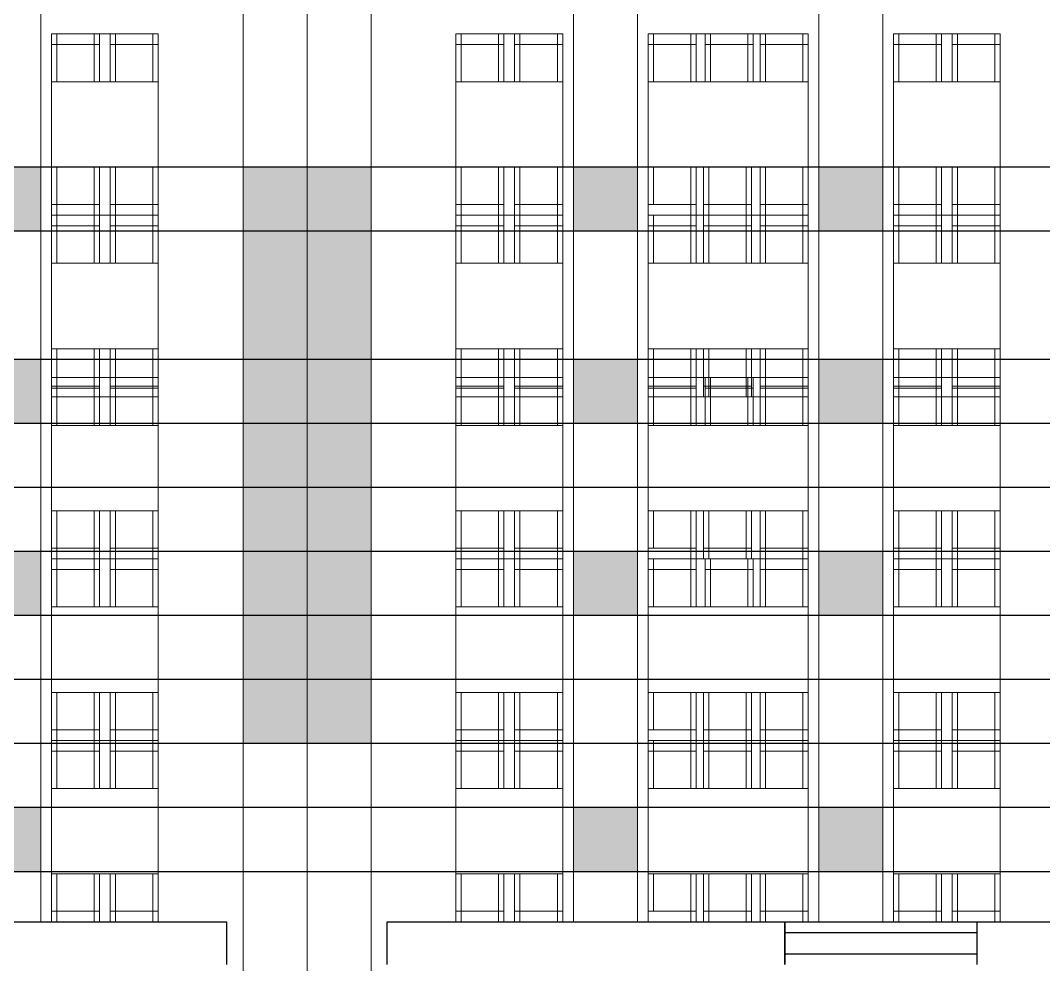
# Model space of a CAD drawing. Header units: inches. Extents: x 101 to 668, y -217 to 99.
# Drawn here: x 397.9 to 407.49, y -38.86 to -30.02 of the extents above; entities that cross this region are included whole.
import ezdxf

# ---------------------------------------------------------------- set-up
doc = ezdxf.new("R2010")
doc.units = ezdxf.units.IN
doc.header["$MEASUREMENT"] = 0
doc.layers.add('FUR', color=1, linetype='Continuous', lineweight=15)

msp = doc.modelspace()

# ---------------------------------------------------------------- hatches: boundary and pattern name
h = msp.add_hatch(color=256)
h.paths.add_polyline_path([(386.29012, -33.79264), (386.29012, -33.19264), (385.69012, -33.19264), (385.69012, -33.79264)])
h.paths.add_polyline_path([(385.69012, -35.59264), (386.29012, -35.59264), (386.29012, -34.99264), (385.69012, -34.99264)])
h.paths.add_polyline_path([(385.69012, -31.39264), (385.69012, -31.99264), (386.29012, -31.99264), (386.29012, -31.39264)])
h.paths.add_polyline_path([(386.29012, -37.39264), (385.69012, -37.39264), (385.69012, -37.99264), (386.29012, -37.99264)])
h.paths.add_polyline_path([(389.29012, -31.99264), (389.89012, -31.99264), (389.89012, -31.39264), (389.29012, -31.39264)])
h.paths.add_polyline_path([(389.89012, -33.19264), (389.29012, -33.19264), (389.29012, -33.79264), (389.89012, -33.79264)])
h.paths.add_polyline_path([(389.89012, -35.59264), (389.89012, -34.99264), (389.29012, -34.99264), (389.29012, -35.59264)])
h.paths.add_polyline_path([(389.29012, -37.99264), (389.89012, -37.99264), (389.89012, -37.39264), (389.29012, -37.39264)])
h.paths.add_polyline_path([(391.59012, -31.39264), (391.59012, -31.99264), (392.19012, -31.99264), (392.19012, -31.39264)])
h.paths.add_polyline_path([(392.19012, -33.19264), (391.59012, -33.19264), (391.59012, -33.79264), (392.19012, -33.79264)])
h.paths.add_polyline_path([(391.59012, -35.59264), (392.19012, -35.59264), (392.19012, -34.99264), (391.59012, -34.99264)])
h.paths.add_polyline_path([(391.59012, -37.39264), (391.59012, -37.99264), (392.19012, -37.99264), (392.19012, -37.39264)])
h.paths.add_polyline_path([(395.79012, -31.39264), (395.19012, -31.39264), (395.19012, -31.99264), (395.79012, -31.99264)])
h.paths.add_polyline_path([(395.79012, -33.19264), (395.19012, -33.19264), (395.19012, -33.79264), (395.79012, -33.79264)])
h.paths.add_polyline_path([(395.79012, -34.99264), (395.19012, -34.99264), (395.19012, -35.59264), (395.79012, -35.59264)])
h.paths.add_polyline_path([(395.79012, -37.39264), (395.19012, -37.39264), (395.19012, -37.99264), (395.79012, -37.99264)])
h.paths.add_polyline_path([(398.09012, -31.99264), (398.09012, -31.39264), (397.49012, -31.39264), (397.49012, -31.99264)])
h.paths.add_polyline_path([(398.09012, -33.79264), (398.09012, -33.19264), (397.49012, -33.19264), (397.49012, -33.79264)])
h.paths.add_polyline_path([(398.09012, -34.99264), (397.49012, -34.99264), (397.49012, -35.59264), (398.09012, -35.59264)])
h.paths.add_polyline_path([(397.49012, -37.99264), (398.09012, -37.99264), (398.09012, -37.39264), (397.49012, -37.39264)])
h = msp.add_hatch(color=256)
h.paths.add_polyline_path([(399.98512, -31.99264), (400.58512, -31.99264), (400.58512, -31.39264), (399.98512, -31.39264)])
h.paths.add_polyline_path([(401.18512, -31.99264), (401.18512, -31.39264), (400.58512, -31.39264), (400.58512, -31.99264)])
h.paths.add_polyline_path([(400.58512, -31.99264), (399.98512, -31.99264), (399.98512, -34.99264), (400.58512, -34.99264)])
h.paths.add_polyline_path([(401.18512, -31.99264), (400.58512, -31.99264), (400.58512, -34.99264), (401.18512, -34.99264)])
h.paths.add_polyline_path([(400.58512, -35.59264), (400.58512, -34.99264), (399.98512, -34.99264), (399.98512, -35.59264)])
h.paths.add_polyline_path([(401.18512, -35.59264), (401.18512, -34.99264), (400.58512, -34.99264), (400.58512, -35.59264)])
h.paths.add_polyline_path([(400.58512, -36.19264), (400.58512, -35.59264), (399.98512, -35.59264), (399.98512, -36.19264)])
h.paths.add_polyline_path([(401.18512, -36.19264), (401.18512, -35.59264), (400.58512, -35.59264), (400.58512, -36.19264)])
h.paths.add_polyline_path([(400.58512, -36.79264), (400.58512, -36.19264), (399.98512, -36.19264), (399.98512, -36.79264)])
h.paths.add_polyline_path([(400.58512, -36.79264), (401.18512, -36.79264), (401.18512, -36.19264), (400.58512, -36.19264)])
h = msp.add_hatch(color=256)
h.paths.add_polyline_path([(403.08012, -31.39264), (403.08012, -31.99264), (403.68012, -31.99264), (403.68012, -31.39264)])
h.paths.add_polyline_path([(403.08012, -33.19264), (403.08012, -33.79264), (403.68012, -33.79264), (403.68012, -33.19264)])
h.paths.add_polyline_path([(403.08012, -34.99264), (403.08012, -35.59264), (403.68012, -35.59264), (403.68012, -34.99264)])
h.paths.add_polyline_path([(403.68012, -37.39264), (403.08012, -37.39264), (403.08012, -37.99264), (403.68012, -37.99264)])
h.paths.add_polyline_path([(405.98012, -31.99264), (405.98012, -31.39264), (405.38012, -31.39264), (405.38012, -31.99264)])
h.paths.add_polyline_path([(405.98012, -33.19264), (405.38012, -33.19264), (405.38012, -33.79264), (405.98012, -33.79264)])
h.paths.add_polyline_path([(405.98012, -34.99264), (405.38012, -34.99264), (405.38012, -35.59264), (405.98012, -35.59264)])
h.paths.add_polyline_path([(405.98012, -37.99264), (405.98012, -37.39264), (405.38012, -37.39264), (405.38012, -37.99264)])
h.paths.add_polyline_path([(408.98012, -31.39264), (408.98012, -31.99264), (409.58012, -31.99264), (409.58012, -31.39264)])
h.paths.add_polyline_path([(409.58012, -33.79264), (409.58012, -33.19264), (408.98012, -33.19264), (408.98012, -33.79264)])
h.paths.add_polyline_path([(408.98012, -35.59264), (409.58012, -35.59264), (409.58012, -34.99264), (408.98012, -34.99264)])
h.paths.add_polyline_path([(408.98012, -37.99264), (409.58012, -37.99264), (409.58012, -37.39264), (408.98012, -37.39264)])
h.paths.add_polyline_path([(411.28012, -31.39264), (411.28012, -31.99264), (411.88012, -31.99264), (411.88012, -31.39264)])
h.paths.add_polyline_path([(415.48012, -31.39264), (414.88012, -31.39264), (414.88012, -31.99264), (415.48012, -31.99264)])
h.paths.add_polyline_path([(417.78012, -31.39264), (417.18012, -31.39264), (417.18012, -31.99264), (417.78012, -31.99264)])
h.paths.add_polyline_path([(411.28012, -33.79264), (411.88012, -33.79264), (411.88012, -33.19264), (411.28012, -33.19264)])
h.paths.add_polyline_path([(415.48012, -33.19264), (414.88012, -33.19264), (414.88012, -33.79264), (415.48012, -33.79264)], flags=16)
h.paths.add_polyline_path([(417.78012, -33.79264), (417.78012, -33.19264), (417.18012, -33.19264), (417.18012, -33.79264)])
h.paths.add_polyline_path([(411.28012, -34.99264), (411.28012, -35.59264), (411.88012, -35.59264), (411.88012, -34.99264)])
h.paths.add_polyline_path([(414.88012, -35.59264), (415.48012, -35.59264), (415.48012, -34.99264), (414.88012, -34.99264)])
h.paths.add_polyline_path([(417.18012, -35.59264), (417.78012, -35.59264), (417.78012, -34.99264), (417.18012, -34.99264)])
h.paths.add_polyline_path([(411.28012, -37.99264), (411.88012, -37.99264), (411.88012, -37.39264), (411.28012, -37.39264)])
h.paths.add_polyline_path([(414.88012, -37.99264), (415.48012, -37.99264), (415.48012, -37.39264), (414.88012, -37.39264)])
h.paths.add_polyline_path([(417.18012, -37.39264), (417.18012, -37.99264), (417.78012, -37.99264), (417.78012, -37.39264)])
h.paths.add_polyline_path([(411.59008, -32.41167), (417.59119, -32.41167), (417.59119, -34.2816), (411.59008, -34.2816)], flags=9)

# ---------------------------------------------------------------- linework, layer by layer
for p, q in [((418.88012, -31.39264), (382.29012, -31.39264)), ((418.88012, -31.99264), (382.29012, -31.99264)), ((418.88012, -33.19264), (382.29012, -33.19264)), ((418.88012, -33.79264), (382.29012, -33.79264)), ((418.88012, -34.39264), (382.29012, -34.39264)), ((418.88012, -34.99264), (382.29012, -34.99264)), ((418.88012, -35.59264), (382.29012, -35.59264)), ((418.88012, -36.19264), (382.29012, -36.19264)), ((418.88012, -36.79264), (382.29012, -36.79264)), ((418.88012, -37.39264), (382.29012, -37.39264)), ((418.88012, -37.99264), (382.29012, -37.99264)), ((382.29012, -38.46264), (399.83512, -38.46264)), ((399.83512, -38.86264), (399.83512, -38.46264)), ((401.33512, -38.46264), (418.88012, -38.46264)), ((401.33512, -38.86264), (401.33512, -38.46264)), ((405.06012, -38.86264), (405.06012, -38.46264)), ((405.06012, -38.46264), (405.06012, -38.86264)), ((406.86012, -38.46264), (406.86012, -38.86264)), ((405.06012, -38.56264), (406.86012, -38.56264)), ((405.06012, -38.76264), (406.86012, -38.76264))]:
    msp.add_line(p, q)
at = {"layer": 'FUR', "lineweight": 20}
for p, q in [((398.09012, -28.39264), (398.09012, -38.46264)), ((399.98512, -28.39264), (399.98512, -43.41264)), ((400.58512, -28.39264), (400.58512, -43.41264)), ((401.18512, -28.39264), (401.18512, -43.41264)), ((403.08012, -28.39264), (403.08012, -38.46264)), ((403.68012, -28.39264), (403.68012, -38.46264)), ((405.38012, -28.39264), (405.38012, -38.46264)), ((405.98012, -28.39264), (405.98012, -38.46264)), ((398.19012, -30.14264), (398.19012, -31.84264)), ((398.19012, -30.14264), (398.19012, -31.84264)), ((398.19012, -30.14264), (398.64012, -30.14264)), ((398.19012, -30.14264), (399.19012, -30.14264)), ((398.19012, -30.14264), (398.19012, -31.84264)), ((398.19012, -30.14264), (398.64012, -30.14264)), ((398.19012, -30.14264), (399.19012, -30.14264)), ((398.24012, -30.14264), (398.24012, -30.59264)), ((398.24012, -30.14264), (398.24012, -30.59264)), ((398.59012, -30.14264), (398.59012, -30.59264)), ((398.59012, -30.14264), (398.59012, -30.59264)), ((398.64012, -30.14264), (398.64012, -30.59264)), ((398.64012, -30.14264), (398.64012, -30.59264)), ((398.74012, -30.14264), (399.19012, -30.14264)), ((398.74012, -30.14264), (398.74012, -30.59264)), ((398.74012, -30.14264), (399.19012, -30.14264)), ((398.74012, -30.14264), (398.74012, -30.59264)), ((398.79012, -30.14264), (398.79012, -30.59264)), ((398.79012, -30.14264), (398.79012, -30.59264)), ((399.14012, -30.14264), (399.14012, -30.59264)), ((399.14012, -30.14264), (399.14012, -30.59264)), ((399.19012, -30.14264), (399.19012, -30.59264)), ((399.19012, -30.14264), (399.19012, -31.39264)), ((399.19012, -30.14264), (399.19012, -30.59264)), ((399.19012, -30.14264), (399.19012, -31.39264)), ((401.98012, -30.14264), (401.98012, -31.84264)), ((401.98012, -30.14264), (402.43012, -30.14264)), ((401.98012, -30.14264), (402.98012, -30.14264)), ((401.98012, -30.14264), (401.98012, -31.84264)), ((401.98012, -30.14264), (402.43012, -30.14264)), ((401.98012, -30.14264), (402.98012, -30.14264)), ((402.03012, -30.14264), (402.03012, -30.59264)), ((402.03012, -30.14264), (402.03012, -30.59264)), ((402.38012, -30.14264), (402.38012, -30.59264)), ((402.38012, -30.14264), (402.38012, -30.59264)), ((402.43012, -30.14264), (402.43012, -30.59264)), ((402.43012, -30.14264), (402.43012, -30.59264)), ((402.53012, -30.14264), (402.98012, -30.14264)), ((402.53012, -30.14264), (402.53012, -30.59264)), ((402.53012, -30.14264), (402.98012, -30.14264)), ((402.53012, -30.14264), (402.53012, -30.59264)), ((402.58012, -30.14264), (402.58012, -30.59264)), ((402.58012, -30.14264), (402.58012, -30.59264)), ((402.93012, -30.14264), (402.93012, -30.59264)), ((402.93012, -30.14264), (402.93012, -30.59264)), ((402.98012, -30.14264), (402.98012, -30.59264)), ((402.98012, -30.14264), (402.98012, -31.39264)), ((402.98012, -30.14264), (402.98012, -30.59264)), ((402.98012, -30.14264), (402.98012, -31.39264)), ((403.78012, -30.14264), (403.78012, -31.39264)), ((403.78012, -30.14264), (403.78012, -30.59264)), ((403.78012, -30.14264), (404.23012, -30.14264)), ((403.78012, -30.14264), (405.28012, -30.14264)), ((403.83012, -30.14264), (403.83012, -30.59264)), ((404.18012, -30.14264), (404.18012, -30.59264)), ((404.23012, -30.14264), (404.23012, -30.59264)), ((404.31477, -30.14264), (404.31477, -30.59264)), ((404.36477, -30.14264), (404.36477, -30.59264)), ((404.43012, -30.14264), (404.88012, -30.14264)), ((404.71477, -30.14264), (404.71477, -30.59264)), ((404.76477, -30.14264), (404.76477, -30.59264)), ((404.83012, -30.14264), (404.83012, -30.59264)), ((404.88012, -30.14264), (404.88012, -30.59264)), ((405.23012, -30.14264), (405.23012, -30.59264)), ((405.28012, -30.14264), (405.28012, -31.84264)), ((405.28012, -30.14264), (405.28012, -30.59264)), ((406.08012, -30.14264), (406.08012, -31.84264)), ((406.08012, -30.14264), (406.53012, -30.14264)), ((406.08012, -30.14264), (407.08012, -30.14264)), ((406.08012, -30.14264), (406.08012, -31.84264)), ((406.08012, -30.14264), (406.53012, -30.14264)), ((406.08012, -30.14264), (407.08012, -30.14264)), ((406.13012, -30.14264), (406.13012, -30.59264)), ((406.13012, -30.14264), (406.13012, -30.59264)), ((406.48012, -30.14264), (406.48012, -30.59264)), ((406.48012, -30.14264), (406.48012, -30.59264)), ((406.53012, -30.14264), (406.53012, -30.59264)), ((406.53012, -30.14264), (406.53012, -30.59264)), ((406.63012, -30.14264), (407.08012, -30.14264)), ((406.63012, -30.14264), (406.63012, -30.59264)), ((406.63012, -30.14264), (407.08012, -30.14264)), ((406.63012, -30.14264), (406.63012, -30.59264)), ((406.68012, -30.14264), (406.68012, -30.59264)), ((406.68012, -30.14264), (406.68012, -30.59264)), ((407.03012, -30.14264), (407.03012, -30.59264)), ((407.03012, -30.14264), (407.03012, -30.59264)), ((407.08012, -30.14264), (407.08012, -30.59264)), ((407.08012, -30.14264), (407.08012, -31.39264)), ((407.08012, -30.14264), (407.08012, -30.59264)), ((407.08012, -30.14264), (407.08012, -31.39264)), ((398.64012, -30.24264), (398.19012, -30.24264)), ((398.64012, -30.24264), (398.19012, -30.24264)), ((399.19012, -30.24264), (398.74012, -30.24264)), ((399.19012, -30.24264), (398.74012, -30.24264)), ((402.43012, -30.24264), (401.98012, -30.24264)), ((402.43012, -30.24264), (401.98012, -30.24264)), ((402.98012, -30.24264), (402.53012, -30.24264)), ((402.98012, -30.24264), (402.53012, -30.24264)), ((404.23012, -30.24264), (403.78012, -30.24264)), ((404.76477, -30.24264), (404.31477, -30.24264)), ((405.28012, -30.24264), (404.83012, -30.24264)), ((406.53012, -30.24264), (406.08012, -30.24264)), ((406.53012, -30.24264), (406.08012, -30.24264)), ((407.08012, -30.24264), (406.63012, -30.24264)), ((407.08012, -30.24264), (406.63012, -30.24264)), ((398.74012, -30.39264), (398.74012, -30.59264)), ((398.74012, -30.39264), (398.74012, -30.59264)), ((402.53012, -30.39264), (402.53012, -30.59264)), ((402.53012, -30.39264), (402.53012, -30.59264)), ((403.78012, -30.39264), (403.78012, -30.59264)), ((404.31477, -30.39264), (404.31477, -30.59264)), ((406.63012, -30.39264), (406.63012, -30.59264)), ((406.63012, -30.39264), (406.63012, -30.59264)), ((398.19012, -30.59264), (398.74012, -30.59264)), ((398.19012, -30.59264), (398.74012, -30.59264)), ((398.74012, -30.59264), (399.19012, -30.59264)), ((398.74012, -30.59264), (399.19012, -30.59264)), ((401.98012, -30.59264), (402.53012, -30.59264)), ((401.98012, -30.59264), (402.53012, -30.59264)), ((402.53012, -30.59264), (402.98012, -30.59264)), ((402.53012, -30.59264), (402.98012, -30.59264)), ((403.78012, -30.59264), (404.31477, -30.59264)), ((403.78012, -30.59264), (403.78012, -31.39264)), ((404.31477, -30.59264), (404.83012, -30.59264)), ((404.83012, -30.59264), (405.28012, -30.59264)), ((406.08012, -30.59264), (406.63012, -30.59264)), ((406.08012, -30.59264), (406.63012, -30.59264)), ((406.63012, -30.59264), (407.08012, -30.59264)), ((406.63012, -30.59264), (407.08012, -30.59264)), ((398.19012, -31.39264), (398.74012, -31.39264)), ((398.19012, -31.39264), (398.74012, -31.39264)), ((398.24012, -31.39264), (398.24012, -31.84264)), ((398.24012, -31.39264), (398.24012, -31.84264)), ((398.59012, -31.39264), (398.59012, -31.84264)), ((398.59012, -31.39264), (398.59012, -31.84264)), ((398.64012, -31.39264), (398.64012, -31.84264)), ((398.64012, -31.39264), (398.64012, -31.84264)), ((398.74012, -31.39264), (399.19012, -31.39264)), ((398.74012, -31.39264), (398.74012, -31.84264)), ((398.74012, -31.39264), (399.19012, -31.39264)), ((398.74012, -31.39264), (398.74012, -31.84264)), ((398.79012, -31.39264), (398.79012, -31.84264)), ((398.79012, -31.39264), (398.79012, -31.84264)), ((399.14012, -31.39264), (399.14012, -31.84264)), ((399.14012, -31.39264), (399.14012, -31.84264)), ((399.19012, -31.39264), (399.19012, -31.84264)), ((399.19012, -31.39264), (399.19012, -31.84264)), ((399.19012, -31.39264), (399.19012, -31.84264)), ((399.19012, -31.39264), (399.19012, -31.84264)), ((401.98012, -31.39264), (402.53012, -31.39264)), ((401.98012, -31.39264), (402.53012, -31.39264)), ((402.03012, -31.39264), (402.03012, -31.84264)), ((402.03012, -31.39264), (402.03012, -31.84264)), ((402.38012, -31.39264), (402.38012, -31.84264)), ((402.38012, -31.39264), (402.38012, -31.84264)), ((402.43012, -31.39264), (402.43012, -31.84264)), ((402.43012, -31.39264), (402.43012, -31.84264)), ((402.53012, -31.39264), (402.98012, -31.39264)), ((402.53012, -31.39264), (402.53012, -31.84264)), ((402.53012, -31.39264), (402.98012, -31.39264)), ((402.53012, -31.39264), (402.53012, -31.84264)), ((402.58012, -31.39264), (402.58012, -31.84264)), ((402.58012, -31.39264), (402.58012, -31.84264)), ((402.93012, -31.39264), (402.93012, -31.84264)), ((402.93012, -31.39264), (402.93012, -31.84264)), ((402.98012, -31.39264), (402.98012, -31.84264)), ((402.98012, -31.39264), (402.98012, -31.84264)), ((402.98012, -31.39264), (402.98012, -31.84264)), ((402.98012, -31.39264), (402.98012, -31.84264)), ((403.78012, -31.39264), (403.78012, -31.84264)), ((403.78012, -31.39264), (404.29934, -31.39264)), ((403.78012, -31.39264), (403.78012, -31.84264)), ((403.83012, -31.39264), (403.83012, -31.74264)), ((404.18012, -31.39264), (404.18012, -31.84264)), ((404.23012, -31.39264), (404.23012, -31.84264)), ((404.29934, -31.39264), (404.83012, -31.39264)), ((404.29934, -31.39264), (404.29934, -31.84264)), ((404.34934, -31.39264), (404.34934, -31.84264)), ((404.69934, -31.39264), (404.69934, -31.84264)), ((404.74934, -31.39264), (404.74934, -31.84264)), ((404.83012, -31.39264), (405.28012, -31.39264)), ((404.83012, -31.39264), (404.83012, -31.84264)), ((404.88012, -31.39264), (404.88012, -31.84264)), ((405.23012, -31.39264), (405.23012, -31.84264)), ((405.28012, -31.39264), (405.28012, -31.84264)), ((406.08012, -31.39264), (406.63012, -31.39264)), ((406.08012, -31.39264), (406.63012, -31.39264)), ((406.13012, -31.39264), (406.13012, -31.84264)), ((406.13012, -31.39264), (406.13012, -31.84264)), ((406.48012, -31.39264), (406.48012, -31.84264)), ((406.48012, -31.39264), (406.48012, -31.84264)), ((406.53012, -31.39264), (406.53012, -31.84264)), ((406.53012, -31.39264), (406.53012, -31.84264)), ((406.63012, -31.39264), (407.08012, -31.39264)), ((406.63012, -31.39264), (406.63012, -31.84264)), ((406.63012, -31.39264), (407.08012, -31.39264)), ((406.63012, -31.39264), (406.63012, -31.84264)), ((406.68012, -31.39264), (406.68012, -31.84264)), ((406.68012, -31.39264), (406.68012, -31.84264)), ((407.03012, -31.39264), (407.03012, -31.84264)), ((407.03012, -31.39264), (407.03012, -31.84264)), ((407.08012, -31.39264), (407.08012, -31.84264)), ((407.08012, -31.39264), (407.08012, -31.84264)), ((407.08012, -31.39264), (407.08012, -31.84264)), ((407.08012, -31.39264), (407.08012, -31.84264)), ((398.19012, -31.74264), (398.64012, -31.74264)), ((398.19012, -31.74264), (398.64012, -31.74264)), ((398.74012, -31.74264), (399.19012, -31.74264)), ((398.74012, -31.74264), (399.19012, -31.74264)), ((401.98012, -31.74264), (402.43012, -31.74264)), ((401.98012, -31.74264), (402.43012, -31.74264)), ((402.53012, -31.74264), (402.98012, -31.74264)), ((402.53012, -31.74264), (402.98012, -31.74264)), ((403.78012, -31.74264), (404.23012, -31.74264)), ((404.29934, -31.74264), (404.74934, -31.74264)), ((404.83012, -31.74264), (405.28012, -31.74264)), ((406.08012, -31.74264), (406.53012, -31.74264)), ((406.08012, -31.74264), (406.53012, -31.74264)), ((406.63012, -31.74264), (407.08012, -31.74264)), ((406.63012, -31.74264), (407.08012, -31.74264)), ((398.19012, -31.84264), (398.64012, -31.84264)), ((398.19012, -31.84264), (399.19012, -31.84264)), ((398.19012, -31.84264), (398.64012, -31.84264)), ((398.19012, -31.84264), (399.19012, -31.84264)), ((398.19012, -31.84264), (398.19012, -33.54264)), ((398.19012, -31.84264), (398.19012, -33.54264)), ((398.19012, -31.84264), (398.64012, -31.84264)), ((398.19012, -31.84264), (399.19012, -31.84264)), ((398.24012, -31.84264), (398.24012, -32.29264)), ((398.59012, -31.84264), (398.59012, -32.29264)), ((398.64012, -31.84264), (398.64012, -32.29264)), ((398.74012, -31.84264), (399.19012, -31.84264)), ((398.74012, -31.84264), (398.74012, -32.29264)), ((398.79012, -31.84264), (398.79012, -32.29264)), ((398.84012, -31.84264), (399.19012, -31.84264)), ((398.84012, -31.84264), (399.19012, -31.84264)), ((399.14012, -31.84264), (399.14012, -32.29264)), ((399.19012, -31.84264), (399.19012, -32.29264)), ((399.19012, -31.84264), (399.19012, -33.09264)), ((401.98012, -31.84264), (402.43012, -31.84264)), ((401.98012, -31.84264), (402.98012, -31.84264)), ((401.98012, -31.84264), (402.43012, -31.84264)), ((401.98012, -31.84264), (402.98012, -31.84264)), ((401.98012, -31.84264), (401.98012, -33.54264)), ((401.98012, -31.84264), (401.98012, -33.54264)), ((401.98012, -31.84264), (402.43012, -31.84264)), ((401.98012, -31.84264), (402.98012, -31.84264)), ((402.03012, -31.84264), (402.03012, -32.29264)), ((402.38012, -31.84264), (402.38012, -32.29264)), ((402.43012, -31.84264), (402.43012, -32.29264)), ((402.53012, -31.84264), (402.98012, -31.84264)), ((402.53012, -31.84264), (402.53012, -32.29264)), ((402.58012, -31.84264), (402.58012, -32.29264)), ((402.63012, -31.84264), (402.98012, -31.84264)), ((402.63012, -31.84264), (402.98012, -31.84264)), ((402.93012, -31.84264), (402.93012, -32.29264)), ((402.98012, -31.84264), (402.98012, -32.29264)), ((402.98012, -31.84264), (402.98012, -33.09264)), ((403.78012, -31.84264), (404.23012, -31.84264)), ((403.78012, -31.84264), (405.28012, -31.84264)), ((403.78012, -31.84264), (403.78012, -33.09264)), ((403.78012, -31.84264), (403.78012, -32.29264)), ((403.83012, -31.84264), (403.83012, -32.29264)), ((404.18012, -31.84264), (404.18012, -32.29264)), ((404.23012, -31.84264), (404.23012, -32.29264)), ((404.29934, -31.84264), (404.29934, -32.29264)), ((404.34934, -31.84264), (404.34934, -32.29264)), ((404.43012, -31.84264), (404.88012, -31.84264)), ((404.69934, -31.84264), (404.69934, -32.29264)), ((404.74934, -31.84264), (404.74934, -32.29264)), ((404.83012, -31.84264), (404.83012, -32.29264)), ((404.88012, -31.84264), (404.88012, -32.29264)), ((405.23012, -31.84264), (405.23012, -32.29264)), ((405.28012, -31.84264), (405.28012, -33.54264)), ((405.28012, -31.84264), (405.28012, -32.29264)), ((406.08012, -31.84264), (406.53012, -31.84264)), ((406.08012, -31.84264), (407.08012, -31.84264)), ((406.08012, -31.84264), (406.53012, -31.84264)), ((406.08012, -31.84264), (407.08012, -31.84264)), ((406.08012, -31.84264), (406.08012, -33.54264)), ((406.08012, -31.84264), (406.08012, -33.54264)), ((406.08012, -31.84264), (406.53012, -31.84264)), ((406.08012, -31.84264), (407.08012, -31.84264)), ((406.13012, -31.84264), (406.13012, -32.29264)), ((406.48012, -31.84264), (406.48012, -32.29264)), ((406.53012, -31.84264), (406.53012, -32.29264)), ((406.63012, -31.84264), (407.08012, -31.84264)), ((406.63012, -31.84264), (406.63012, -32.29264)), ((406.68012, -31.84264), (406.68012, -32.29264)), ((406.73012, -31.84264), (407.08012, -31.84264)), ((406.73012, -31.84264), (407.08012, -31.84264)), ((407.03012, -31.84264), (407.03012, -32.29264)), ((407.08012, -31.84264), (407.08012, -32.29264)), ((407.08012, -31.84264), (407.08012, -33.09264)), ((398.64012, -31.94264), (398.19012, -31.94264)), ((399.19012, -31.94264), (398.74012, -31.94264)), ((402.43012, -31.94264), (401.98012, -31.94264)), ((402.98012, -31.94264), (402.53012, -31.94264)), ((404.23012, -31.94264), (403.78012, -31.94264)), ((404.74934, -31.94264), (404.29934, -31.94264)), ((405.28012, -31.94264), (404.83012, -31.94264)), ((406.53012, -31.94264), (406.08012, -31.94264)), ((407.08012, -31.94264), (406.63012, -31.94264)), ((398.74012, -32.09264), (398.74012, -32.29264)), ((402.53012, -32.09264), (402.53012, -32.29264)), ((403.78012, -32.09264), (403.78012, -32.29264)), ((406.63012, -32.09264), (406.63012, -32.29264)), ((398.19012, -32.29264), (398.74012, -32.29264)), ((398.74012, -32.29264), (399.19012, -32.29264)), ((401.98012, -32.29264), (402.53012, -32.29264)), ((402.53012, -32.29264), (402.98012, -32.29264)), ((403.78012, -32.29264), (404.31477, -32.29264)), ((403.78012, -32.29264), (403.78012, -33.09264)), ((404.31477, -32.29264), (404.83012, -32.29264)), ((404.83012, -32.29264), (405.28012, -32.29264)), ((406.08012, -32.29264), (406.63012, -32.29264)), ((406.63012, -32.29264), (407.08012, -32.29264)), ((398.19012, -33.09264), (398.74012, -33.09264)), ((398.24012, -33.09264), (398.24012, -33.54264)), ((398.59012, -33.09264), (398.59012, -33.54264)), ((398.64012, -33.09264), (398.64012, -33.54264)), ((398.74012, -33.09264), (399.19012, -33.09264)), ((398.74012, -33.09264), (398.74012, -33.54264)), ((398.79012, -33.09264), (398.79012, -33.54264)), ((399.14012, -33.09264), (399.14012, -33.54264)), ((399.19012, -33.09264), (399.19012, -33.54264)), ((399.19012, -33.09264), (399.19012, -33.54264)), ((401.98012, -33.09264), (402.53012, -33.09264)), ((402.03012, -33.09264), (402.03012, -33.54264)), ((402.38012, -33.09264), (402.38012, -33.54264)), ((402.43012, -33.09264), (402.43012, -33.54264)), ((402.53012, -33.09264), (402.98012, -33.09264)), ((402.53012, -33.09264), (402.53012, -33.54264)), ((402.58012, -33.09264), (402.58012, -33.54264)), ((402.93012, -33.09264), (402.93012, -33.54264)), ((402.98012, -33.09264), (402.98012, -33.54264)), ((402.98012, -33.09264), (402.98012, -33.54264)), ((403.78012, -33.09264), (404.29934, -33.09264)), ((403.78012, -33.09264), (403.78012, -33.54264)), ((403.83012, -33.09264), (403.83012, -33.44264)), ((404.18012, -33.09264), (404.18012, -33.54264)), ((404.23012, -33.09264), (404.23012, -33.54264)), ((404.29934, -33.09264), (404.83012, -33.09264)), ((404.29934, -33.09264), (404.29934, -33.54264)), ((404.34934, -33.09264), (404.34934, -33.54264)), ((404.69934, -33.09264), (404.69934, -33.54264)), ((404.74934, -33.09264), (404.74934, -33.54264)), ((404.83012, -33.09264), (405.28012, -33.09264)), ((404.83012, -33.09264), (404.83012, -33.54264)), ((404.88012, -33.09264), (404.88012, -33.54264)), ((405.23012, -33.09264), (405.23012, -33.54264)), ((405.28012, -33.09264), (405.28012, -33.54264)), ((406.08012, -33.09264), (406.63012, -33.09264)), ((406.13012, -33.09264), (406.13012, -33.54264)), ((406.48012, -33.09264), (406.48012, -33.54264)), ((406.53012, -33.09264), (406.53012, -33.54264)), ((406.63012, -33.09264), (407.08012, -33.09264)), ((406.63012, -33.09264), (406.63012, -33.54264)), ((406.68012, -33.09264), (406.68012, -33.54264)), ((407.03012, -33.09264), (407.03012, -33.54264)), ((407.08012, -33.09264), (407.08012, -33.54264)), ((407.08012, -33.09264), (407.08012, -33.54264)), ((398.19012, -33.36264), (398.19012, -35.06264)), ((398.19012, -33.36264), (398.19012, -35.06264)), ((398.19012, -33.36264), (398.64012, -33.36264)), ((398.19012, -33.36264), (399.19012, -33.36264)), ((398.19012, -33.36264), (398.19012, -35.06264)), ((398.19012, -33.36264), (398.64012, -33.36264)), ((398.19012, -33.36264), (399.19012, -33.36264)), ((398.19012, -33.44264), (398.64012, -33.44264)), ((398.24012, -33.36264), (398.24012, -33.81264)), ((398.24012, -33.36264), (398.24012, -33.81264)), ((398.59012, -33.36264), (398.59012, -33.81264)), ((398.59012, -33.36264), (398.59012, -33.81264)), ((398.64012, -33.36264), (398.64012, -33.81264)), ((398.64012, -33.36264), (398.64012, -33.81264)), ((398.74012, -33.36264), (399.19012, -33.36264)), ((398.74012, -33.36264), (398.74012, -33.81264)), ((398.74012, -33.36264), (399.19012, -33.36264)), ((398.74012, -33.36264), (398.74012, -33.81264)), ((398.74012, -33.44264), (399.19012, -33.44264)), ((398.79012, -33.36264), (398.79012, -33.81264)), ((398.79012, -33.36264), (398.79012, -33.81264)), ((399.14012, -33.36264), (399.14012, -33.81264)), ((399.14012, -33.36264), (399.14012, -33.81264)), ((399.19012, -33.36264), (399.19012, -33.81264)), ((399.19012, -33.36264), (399.19012, -34.61264)), ((399.19012, -33.36264), (399.19012, -33.81264)), ((399.19012, -33.36264), (399.19012, -34.61264)), ((401.98012, -33.36264), (401.98012, -35.06264)), ((401.98012, -33.36264), (402.43012, -33.36264)), ((401.98012, -33.36264), (402.98012, -33.36264)), ((401.98012, -33.36264), (401.98012, -35.06264)), ((401.98012, -33.36264), (402.43012, -33.36264)), ((401.98012, -33.36264), (402.98012, -33.36264)), ((401.98012, -33.44264), (402.43012, -33.44264)), ((402.03012, -33.36264), (402.03012, -33.81264)), ((402.03012, -33.36264), (402.03012, -33.81264)), ((402.38012, -33.36264), (402.38012, -33.81264)), ((402.38012, -33.36264), (402.38012, -33.81264)), ((402.43012, -33.36264), (402.43012, -33.81264)), ((402.43012, -33.36264), (402.43012, -33.81264)), ((402.53012, -33.36264), (402.98012, -33.36264)), ((402.53012, -33.36264), (402.53012, -33.81264)), ((402.53012, -33.36264), (402.98012, -33.36264)), ((402.53012, -33.36264), (402.53012, -33.81264)), ((402.53012, -33.44264), (402.98012, -33.44264)), ((402.58012, -33.36264), (402.58012, -33.81264)), ((402.58012, -33.36264), (402.58012, -33.81264)), ((402.93012, -33.36264), (402.93012, -33.81264)), ((402.93012, -33.36264), (402.93012, -33.81264)), ((402.98012, -33.36264), (402.98012, -33.81264)), ((402.98012, -33.36264), (402.98012, -34.61264)), ((402.98012, -33.36264), (402.98012, -33.81264)), ((402.98012, -33.36264), (402.98012, -34.61264)), ((403.78012, -33.36264), (403.78012, -34.61264)), ((403.78012, -33.36264), (403.78012, -33.81264)), ((403.78012, -33.36264), (404.23012, -33.36264)), ((403.78012, -33.36264), (405.28012, -33.36264)), ((403.78012, -33.44264), (404.23012, -33.44264)), ((403.83012, -33.36264), (403.83012, -33.81264)), ((404.18012, -33.36264), (404.18012, -33.81264)), ((404.23012, -33.36264), (404.23012, -33.81264)), ((404.29934, -33.44264), (404.74934, -33.44264)), ((404.31477, -33.36264), (404.31477, -33.81264)), ((404.36477, -33.36264), (404.36477, -33.81264)), ((404.43012, -33.36264), (404.88012, -33.36264)), ((404.71477, -33.36264), (404.71477, -33.81264)), ((404.76477, -33.36264), (404.76477, -33.81264)), ((404.83012, -33.36264), (404.83012, -33.81264)), ((404.83012, -33.44264), (405.28012, -33.44264)), ((404.88012, -33.36264), (404.88012, -33.81264)), ((405.23012, -33.36264), (405.23012, -33.81264)), ((405.28012, -33.36264), (405.28012, -35.06264)), ((405.28012, -33.36264), (405.28012, -33.81264)), ((406.08012, -33.36264), (406.08012, -35.06264)), ((406.08012, -33.36264), (406.53012, -33.36264)), ((406.08012, -33.36264), (407.08012, -33.36264)), ((406.08012, -33.36264), (406.08012, -35.06264)), ((406.08012, -33.36264), (406.53012, -33.36264)), ((406.08012, -33.36264), (407.08012, -33.36264)), ((406.08012, -33.44264), (406.53012, -33.44264)), ((406.13012, -33.36264), (406.13012, -33.81264)), ((406.13012, -33.36264), (406.13012, -33.81264)), ((406.48012, -33.36264), (406.48012, -33.81264)), ((406.48012, -33.36264), (406.48012, -33.81264)), ((406.53012, -33.36264), (406.53012, -33.81264)), ((406.53012, -33.36264), (406.53012, -33.81264)), ((406.63012, -33.36264), (407.08012, -33.36264)), ((406.63012, -33.36264), (406.63012, -33.81264)), ((406.63012, -33.36264), (407.08012, -33.36264)), ((406.63012, -33.36264), (406.63012, -33.81264)), ((406.63012, -33.44264), (407.08012, -33.44264)), ((406.68012, -33.36264), (406.68012, -33.81264)), ((406.68012, -33.36264), (406.68012, -33.81264)), ((407.03012, -33.36264), (407.03012, -33.81264)), ((407.03012, -33.36264), (407.03012, -33.81264)), ((407.08012, -33.36264), (407.08012, -33.81264)), ((407.08012, -33.36264), (407.08012, -33.81264)), ((407.08012, -33.36264), (407.08012, -34.61264)), ((407.08012, -33.36264), (407.08012, -34.61264)), ((398.64012, -33.46264), (398.19012, -33.46264)), ((398.64012, -33.46264), (398.19012, -33.46264)), ((398.19012, -33.54264), (398.64012, -33.54264)), ((398.19012, -33.54264), (399.19012, -33.54264)), ((399.19012, -33.46264), (398.74012, -33.46264)), ((399.19012, -33.46264), (398.74012, -33.46264)), ((398.84012, -33.54264), (399.19012, -33.54264)), ((402.43012, -33.46264), (401.98012, -33.46264)), ((402.43012, -33.46264), (401.98012, -33.46264)), ((401.98012, -33.54264), (402.43012, -33.54264)), ((401.98012, -33.54264), (402.98012, -33.54264)), ((402.98012, -33.46264), (402.53012, -33.46264)), ((402.98012, -33.46264), (402.53012, -33.46264)), ((402.63012, -33.54264), (402.98012, -33.54264)), ((404.23012, -33.46264), (403.78012, -33.46264)), ((403.78012, -33.54264), (404.23012, -33.54264)), ((403.78012, -33.54264), (405.28012, -33.54264)), ((404.76477, -33.46264), (404.31477, -33.46264)), ((404.43012, -33.54264), (404.88012, -33.54264)), ((405.28012, -33.46264), (404.83012, -33.46264)), ((406.53012, -33.46264), (406.08012, -33.46264)), ((406.53012, -33.46264), (406.08012, -33.46264)), ((406.08012, -33.54264), (406.53012, -33.54264)), ((406.08012, -33.54264), (407.08012, -33.54264)), ((407.08012, -33.46264), (406.63012, -33.46264)), ((407.08012, -33.46264), (406.63012, -33.46264)), ((406.73012, -33.54264), (407.08012, -33.54264)), ((398.74012, -33.61264), (398.74012, -33.81264)), ((398.74012, -33.61264), (398.74012, -33.81264)), ((402.53012, -33.61264), (402.53012, -33.81264)), ((402.53012, -33.61264), (402.53012, -33.81264)), ((403.78012, -33.61264), (403.78012, -33.81264)), ((404.31477, -33.61264), (404.31477, -33.81264)), ((406.63012, -33.61264), (406.63012, -33.81264)), ((406.63012, -33.61264), (406.63012, -33.81264)), ((398.19012, -33.81264), (398.74012, -33.81264)), ((398.19012, -33.81264), (398.74012, -33.81264)), ((398.74012, -33.81264), (399.19012, -33.81264)), ((398.74012, -33.81264), (399.19012, -33.81264)), ((401.98012, -33.81264), (402.53012, -33.81264)), ((401.98012, -33.81264), (402.53012, -33.81264)), ((402.53012, -33.81264), (402.98012, -33.81264)), ((402.53012, -33.81264), (402.98012, -33.81264)), ((403.78012, -33.81264), (404.31477, -33.81264)), ((403.78012, -33.81264), (403.78012, -34.61264)), ((404.31477, -33.81264), (404.83012, -33.81264)), ((404.83012, -33.81264), (405.28012, -33.81264)), ((406.08012, -33.81264), (406.63012, -33.81264)), ((406.08012, -33.81264), (406.63012, -33.81264)), ((406.63012, -33.81264), (407.08012, -33.81264)), ((406.63012, -33.81264), (407.08012, -33.81264)), ((398.19012, -34.61264), (398.74012, -34.61264)), ((398.19012, -34.61264), (398.74012, -34.61264)), ((398.24012, -34.61264), (398.24012, -35.06264)), ((398.24012, -34.61264), (398.24012, -35.06264)), ((398.59012, -34.61264), (398.59012, -35.06264)), ((398.59012, -34.61264), (398.59012, -35.06264)), ((398.64012, -34.61264), (398.64012, -35.06264)), ((398.64012, -34.61264), (398.64012, -35.06264)), ((398.74012, -34.61264), (399.19012, -34.61264)), ((398.74012, -34.61264), (398.74012, -35.06264)), ((398.74012, -34.61264), (399.19012, -34.61264)), ((398.74012, -34.61264), (398.74012, -35.06264)), ((398.79012, -34.61264), (398.79012, -35.06264)), ((398.79012, -34.61264), (398.79012, -35.06264)), ((399.14012, -34.61264), (399.14012, -35.06264)), ((399.14012, -34.61264), (399.14012, -35.06264)), ((399.19012, -34.61264), (399.19012, -35.06264)), ((399.19012, -34.61264), (399.19012, -35.06264)), ((399.19012, -34.61264), (399.19012, -35.06264)), ((399.19012, -34.61264), (399.19012, -35.06264)), ((401.98012, -34.61264), (402.53012, -34.61264)), ((401.98012, -34.61264), (402.53012, -34.61264)), ((402.03012, -34.61264), (402.03012, -35.06264)), ((402.03012, -34.61264), (402.03012, -35.06264)), ((402.38012, -34.61264), (402.38012, -35.06264)), ((402.38012, -34.61264), (402.38012, -35.06264)), ((402.43012, -34.61264), (402.43012, -35.06264)), ((402.43012, -34.61264), (402.43012, -35.06264)), ((402.53012, -34.61264), (402.98012, -34.61264)), ((402.53012, -34.61264), (402.53012, -35.06264)), ((402.53012, -34.61264), (402.98012, -34.61264)), ((402.53012, -34.61264), (402.53012, -35.06264)), ((402.58012, -34.61264), (402.58012, -35.06264)), ((402.58012, -34.61264), (402.58012, -35.06264)), ((402.93012, -34.61264), (402.93012, -35.06264)), ((402.93012, -34.61264), (402.93012, -35.06264)), ((402.98012, -34.61264), (402.98012, -35.06264)), ((402.98012, -34.61264), (402.98012, -35.06264)), ((402.98012, -34.61264), (402.98012, -35.06264)), ((402.98012, -34.61264), (402.98012, -35.06264)), ((403.78012, -34.61264), (403.78012, -35.06264)), ((403.78012, -34.61264), (404.29934, -34.61264)), ((403.78012, -34.61264), (403.78012, -35.06264)), ((403.83012, -34.61264), (403.83012, -34.96264)), ((404.18012, -34.61264), (404.18012, -35.06264)), ((404.23012, -34.61264), (404.23012, -35.06264)), ((404.29934, -34.61264), (404.83012, -34.61264)), ((404.29934, -34.61264), (404.29934, -35.06264)), ((404.34934, -34.61264), (404.34934, -35.06264)), ((404.69934, -34.61264), (404.69934, -35.06264)), ((404.74934, -34.61264), (404.74934, -35.06264)), ((404.83012, -34.61264), (405.28012, -34.61264)), ((404.83012, -34.61264), (404.83012, -35.06264)), ((404.88012, -34.61264), (404.88012, -35.06264)), ((405.23012, -34.61264), (405.23012, -35.06264)), ((405.28012, -34.61264), (405.28012, -35.06264)), ((406.08012, -34.61264), (406.63012, -34.61264)), ((406.08012, -34.61264), (406.63012, -34.61264)), ((406.13012, -34.61264), (406.13012, -35.06264)), ((406.13012, -34.61264), (406.13012, -35.06264)), ((406.48012, -34.61264), (406.48012, -35.06264)), ((406.48012, -34.61264), (406.48012, -35.06264)), ((406.53012, -34.61264), (406.53012, -35.06264)), ((406.53012, -34.61264), (406.53012, -35.06264)), ((406.63012, -34.61264), (407.08012, -34.61264)), ((406.63012, -34.61264), (406.63012, -35.06264)), ((406.63012, -34.61264), (407.08012, -34.61264)), ((406.63012, -34.61264), (406.63012, -35.06264)), ((406.68012, -34.61264), (406.68012, -35.06264)), ((406.68012, -34.61264), (406.68012, -35.06264)), ((407.03012, -34.61264), (407.03012, -35.06264)), ((407.03012, -34.61264), (407.03012, -35.06264)), ((407.08012, -34.61264), (407.08012, -35.06264)), ((407.08012, -34.61264), (407.08012, -35.06264)), ((407.08012, -34.61264), (407.08012, -35.06264)), ((407.08012, -34.61264), (407.08012, -35.06264)), ((398.19012, -34.96264), (398.64012, -34.96264)), ((398.19012, -34.96264), (398.64012, -34.96264)), ((398.74012, -34.96264), (399.19012, -34.96264)), ((398.74012, -34.96264), (399.19012, -34.96264)), ((401.98012, -34.96264), (402.43012, -34.96264)), ((401.98012, -34.96264), (402.43012, -34.96264)), ((402.53012, -34.96264), (402.98012, -34.96264)), ((402.53012, -34.96264), (402.98012, -34.96264)), ((403.78012, -34.96264), (404.23012, -34.96264)), ((404.29934, -34.96264), (404.74934, -34.96264)), ((404.83012, -34.96264), (405.28012, -34.96264)), ((406.08012, -34.96264), (406.53012, -34.96264)), ((406.08012, -34.96264), (406.53012, -34.96264)), ((406.63012, -34.96264), (407.08012, -34.96264)), ((406.63012, -34.96264), (407.08012, -34.96264)), ((398.19012, -35.06264), (398.19012, -36.76264)), ((398.19012, -35.06264), (398.19012, -36.76264)), ((398.19012, -35.06264), (398.64012, -35.06264)), ((398.19012, -35.06264), (399.19012, -35.06264)), ((398.19012, -35.06264), (398.64012, -35.06264)), ((398.19012, -35.06264), (399.19012, -35.06264)), ((398.19012, -35.06264), (398.64012, -35.06264)), ((398.19012, -35.06264), (399.19012, -35.06264)), ((398.19012, -35.06264), (398.64012, -35.06264)), ((398.19012, -35.06264), (399.19012, -35.06264)), ((398.24012, -35.06264), (398.24012, -35.51264)), ((398.59012, -35.06264), (398.59012, -35.51264)), ((398.64012, -35.06264), (398.64012, -35.51264)), ((398.74012, -35.06264), (399.19012, -35.06264)), ((398.74012, -35.06264), (398.74012, -35.51264)), ((398.74012, -35.06264), (399.19012, -35.06264)), ((398.79012, -35.06264), (398.79012, -35.51264)), ((398.84012, -35.06264), (399.19012, -35.06264)), ((398.84012, -35.06264), (399.19012, -35.06264)), ((399.14012, -35.06264), (399.14012, -35.51264)), ((399.19012, -35.06264), (399.19012, -35.51264)), ((399.19012, -35.06264), (399.19012, -36.31264)), ((401.98012, -35.06264), (401.98012, -36.76264)), ((401.98012, -35.06264), (401.98012, -36.76264)), ((401.98012, -35.06264), (402.43012, -35.06264)), ((401.98012, -35.06264), (402.98012, -35.06264)), ((401.98012, -35.06264), (402.43012, -35.06264)), ((401.98012, -35.06264), (402.98012, -35.06264)), ((401.98012, -35.06264), (402.43012, -35.06264)), ((401.98012, -35.06264), (402.98012, -35.06264)), ((401.98012, -35.06264), (402.43012, -35.06264)), ((401.98012, -35.06264), (402.98012, -35.06264)), ((402.03012, -35.06264), (402.03012, -35.51264)), ((402.38012, -35.06264), (402.38012, -35.51264)), ((402.43012, -35.06264), (402.43012, -35.51264)), ((402.53012, -35.06264), (402.98012, -35.06264)), ((402.53012, -35.06264), (402.53012, -35.51264)), ((402.53012, -35.06264), (402.98012, -35.06264)), ((402.58012, -35.06264), (402.58012, -35.51264)), ((402.63012, -35.06264), (402.98012, -35.06264)), ((402.63012, -35.06264), (402.98012, -35.06264)), ((402.93012, -35.06264), (402.93012, -35.51264)), ((402.98012, -35.06264), (402.98012, -35.51264)), ((402.98012, -35.06264), (402.98012, -36.31264)), ((403.78012, -35.06264), (403.78012, -36.31264)), ((403.78012, -35.06264), (403.78012, -35.51264)), ((403.78012, -35.06264), (404.23012, -35.06264)), ((403.78012, -35.06264), (405.28012, -35.06264)), ((403.78012, -35.06264), (404.23012, -35.06264)), ((403.78012, -35.06264), (405.28012, -35.06264)), ((403.83012, -35.06264), (403.83012, -35.51264)), ((404.18012, -35.06264), (404.18012, -35.51264)), ((404.23012, -35.06264), (404.23012, -35.51264)), ((404.31477, -35.06264), (404.31477, -35.51264)), ((404.36477, -35.06264), (404.36477, -35.51264)), ((404.43012, -35.06264), (404.88012, -35.06264)), ((404.43012, -35.06264), (404.88012, -35.06264)), ((404.71477, -35.06264), (404.71477, -35.51264)), ((404.76477, -35.06264), (404.76477, -35.51264)), ((404.83012, -35.06264), (404.83012, -35.51264)), ((404.88012, -35.06264), (404.88012, -35.51264)), ((405.23012, -35.06264), (405.23012, -35.51264)), ((405.28012, -35.06264), (405.28012, -36.76264)), ((405.28012, -35.06264), (405.28012, -35.51264)), ((406.08012, -35.06264), (406.08012, -36.76264)), ((406.08012, -35.06264), (406.08012, -36.76264)), ((406.08012, -35.06264), (406.53012, -35.06264)), ((406.08012, -35.06264), (407.08012, -35.06264)), ((406.08012, -35.06264), (406.53012, -35.06264)), ((406.08012, -35.06264), (407.08012, -35.06264)), ((406.08012, -35.06264), (406.53012, -35.06264)), ((406.08012, -35.06264), (407.08012, -35.06264)), ((406.08012, -35.06264), (406.53012, -35.06264)), ((406.08012, -35.06264), (407.08012, -35.06264)), ((406.13012, -35.06264), (406.13012, -35.51264)), ((406.48012, -35.06264), (406.48012, -35.51264)), ((406.53012, -35.06264), (406.53012, -35.51264)), ((406.63012, -35.06264), (407.08012, -35.06264)), ((406.63012, -35.06264), (406.63012, -35.51264)), ((406.63012, -35.06264), (407.08012, -35.06264)), ((406.68012, -35.06264), (406.68012, -35.51264)), ((406.73012, -35.06264), (407.08012, -35.06264)), ((406.73012, -35.06264), (407.08012, -35.06264)), ((407.03012, -35.06264), (407.03012, -35.51264)), ((407.08012, -35.06264), (407.08012, -35.51264)), ((407.08012, -35.06264), (407.08012, -36.31264)), ((398.64012, -35.16264), (398.19012, -35.16264)), ((399.19012, -35.16264), (398.74012, -35.16264)), ((402.43012, -35.16264), (401.98012, -35.16264)), ((402.98012, -35.16264), (402.53012, -35.16264)), ((404.23012, -35.16264), (403.78012, -35.16264)), ((404.76477, -35.16264), (404.31477, -35.16264)), ((405.28012, -35.16264), (404.83012, -35.16264)), ((406.53012, -35.16264), (406.08012, -35.16264)), ((407.08012, -35.16264), (406.63012, -35.16264)), ((398.74012, -35.31264), (398.74012, -35.51264)), ((402.53012, -35.31264), (402.53012, -35.51264)), ((403.78012, -35.31264), (403.78012, -35.51264)), ((404.31477, -35.31264), (404.31477, -35.51264)), ((406.63012, -35.31264), (406.63012, -35.51264)), ((398.19012, -35.51264), (398.74012, -35.51264)), ((398.74012, -35.51264), (399.19012, -35.51264)), ((401.98012, -35.51264), (402.53012, -35.51264)), ((402.53012, -35.51264), (402.98012, -35.51264)), ((403.78012, -35.51264), (404.31477, -35.51264)), ((403.78012, -35.51264), (403.78012, -36.31264)), ((404.31477, -35.51264), (404.83012, -35.51264)), ((404.83012, -35.51264), (405.28012, -35.51264)), ((406.08012, -35.51264), (406.63012, -35.51264)), ((406.63012, -35.51264), (407.08012, -35.51264)), ((398.19012, -36.31264), (398.74012, -36.31264)), ((398.24012, -36.31264), (398.24012, -36.76264)), ((398.59012, -36.31264), (398.59012, -36.76264)), ((398.64012, -36.31264), (398.64012, -36.76264)), ((398.74012, -36.31264), (399.19012, -36.31264)), ((398.74012, -36.31264), (398.74012, -36.76264)), ((398.79012, -36.31264), (398.79012, -36.76264)), ((399.14012, -36.31264), (399.14012, -36.76264)), ((399.19012, -36.31264), (399.19012, -36.76264)), ((399.19012, -36.31264), (399.19012, -36.76264)), ((401.98012, -36.31264), (402.53012, -36.31264)), ((402.03012, -36.31264), (402.03012, -36.76264)), ((402.38012, -36.31264), (402.38012, -36.76264)), ((402.43012, -36.31264), (402.43012, -36.76264)), ((402.53012, -36.31264), (402.98012, -36.31264)), ((402.53012, -36.31264), (402.53012, -36.76264)), ((402.58012, -36.31264), (402.58012, -36.76264)), ((402.93012, -36.31264), (402.93012, -36.76264)), ((402.98012, -36.31264), (402.98012, -36.76264)), ((402.98012, -36.31264), (402.98012, -36.76264)), ((403.78012, -36.31264), (404.29934, -36.31264)), ((403.78012, -36.31264), (403.78012, -36.76264)), ((403.83012, -36.31264), (403.83012, -36.66264)), ((404.18012, -36.31264), (404.18012, -36.76264)), ((404.23012, -36.31264), (404.23012, -36.76264)), ((404.29934, -36.31264), (404.83012, -36.31264)), ((404.29934, -36.31264), (404.29934, -36.76264)), ((404.34934, -36.31264), (404.34934, -36.76264)), ((404.69934, -36.31264), (404.69934, -36.76264)), ((404.74934, -36.31264), (404.74934, -36.76264)), ((404.83012, -36.31264), (405.28012, -36.31264)), ((404.83012, -36.31264), (404.83012, -36.76264)), ((404.88012, -36.31264), (404.88012, -36.76264)), ((405.23012, -36.31264), (405.23012, -36.76264)), ((405.28012, -36.31264), (405.28012, -36.76264)), ((406.08012, -36.31264), (406.63012, -36.31264)), ((406.13012, -36.31264), (406.13012, -36.76264)), ((406.48012, -36.31264), (406.48012, -36.76264)), ((406.53012, -36.31264), (406.53012, -36.76264)), ((406.63012, -36.31264), (407.08012, -36.31264)), ((406.63012, -36.31264), (406.63012, -36.76264)), ((406.68012, -36.31264), (406.68012, -36.76264)), ((407.03012, -36.31264), (407.03012, -36.76264)), ((407.08012, -36.31264), (407.08012, -36.76264)), ((407.08012, -36.31264), (407.08012, -36.76264)), ((398.19012, -36.66264), (398.64012, -36.66264)), ((398.74012, -36.66264), (399.19012, -36.66264)), ((401.98012, -36.66264), (402.43012, -36.66264)), ((402.53012, -36.66264), (402.98012, -36.66264)), ((403.78012, -36.66264), (404.23012, -36.66264)), ((404.29934, -36.66264), (404.74934, -36.66264)), ((404.83012, -36.66264), (405.28012, -36.66264)), ((406.08012, -36.66264), (406.53012, -36.66264)), ((406.63012, -36.66264), (407.08012, -36.66264)), ((398.19012, -36.76264), (398.64012, -36.76264)), ((398.19012, -36.76264), (399.19012, -36.76264)), ((398.19012, -36.76264), (398.19012, -38.46264)), ((398.19012, -36.76264), (398.19012, -38.46264)), ((398.19012, -36.76264), (398.64012, -36.76264)), ((398.19012, -36.76264), (399.19012, -36.76264)), ((398.24012, -36.76264), (398.24012, -37.21264)), ((398.59012, -36.76264), (398.59012, -37.21264)), ((398.64012, -36.76264), (398.64012, -37.21264)), ((398.74012, -36.76264), (399.19012, -36.76264)), ((398.74012, -36.76264), (398.74012, -37.21264)), ((398.79012, -36.76264), (398.79012, -37.21264)), ((398.84012, -36.76264), (399.19012, -36.76264)), ((399.14012, -36.76264), (399.14012, -37.21264)), ((399.19012, -36.76264), (399.19012, -37.21264)), ((399.19012, -36.76264), (399.19012, -38.01264)), ((401.98012, -36.76264), (402.43012, -36.76264)), ((401.98012, -36.76264), (402.98012, -36.76264)), ((401.98012, -36.76264), (401.98012, -38.46264)), ((401.98012, -36.76264), (401.98012, -38.46264)), ((401.98012, -36.76264), (402.43012, -36.76264)), ((401.98012, -36.76264), (402.98012, -36.76264)), ((402.03012, -36.76264), (402.03012, -37.21264)), ((402.38012, -36.76264), (402.38012, -37.21264)), ((402.43012, -36.76264), (402.43012, -37.21264)), ((402.53012, -36.76264), (402.98012, -36.76264)), ((402.53012, -36.76264), (402.53012, -37.21264)), ((402.58012, -36.76264), (402.58012, -37.21264)), ((402.63012, -36.76264), (402.98012, -36.76264)), ((402.93012, -36.76264), (402.93012, -37.21264)), ((402.98012, -36.76264), (402.98012, -37.21264)), ((402.98012, -36.76264), (402.98012, -38.01264)), ((403.78012, -36.76264), (404.23012, -36.76264)), ((403.78012, -36.76264), (405.28012, -36.76264)), ((403.78012, -36.76264), (403.78012, -38.01264)), ((403.78012, -36.76264), (403.78012, -37.21264)), ((403.78012, -36.76264), (404.23012, -36.76264)), ((403.78012, -36.76264), (405.28012, -36.76264)), ((403.83012, -36.76264), (403.83012, -37.21264)), ((404.18012, -36.76264), (404.18012, -37.21264)), ((404.23012, -36.76264), (404.23012, -37.21264)), ((404.29934, -36.76264), (404.29934, -37.21264)), ((404.34934, -36.76264), (404.34934, -37.21264)), ((404.43012, -36.76264), (404.88012, -36.76264)), ((404.43012, -36.76264), (404.88012, -36.76264)), ((404.69934, -36.76264), (404.69934, -37.21264)), ((404.74934, -36.76264), (404.74934, -37.21264)), ((404.83012, -36.76264), (404.83012, -37.21264)), ((404.88012, -36.76264), (404.88012, -37.21264)), ((405.23012, -36.76264), (405.23012, -37.21264)), ((405.28012, -36.76264), (405.28012, -38.46264)), ((405.28012, -36.76264), (405.28012, -37.21264)), ((405.28012, -36.76264), (405.28012, -38.46264)), ((406.08012, -36.76264), (406.53012, -36.76264)), ((406.08012, -36.76264), (407.08012, -36.76264)), ((406.08012, -36.76264), (406.08012, -38.46264)), ((406.08012, -36.76264), (406.08012, -38.46264)), ((406.08012, -36.76264), (406.53012, -36.76264)), ((406.08012, -36.76264), (407.08012, -36.76264)), ((406.13012, -36.76264), (406.13012, -37.21264)), ((406.48012, -36.76264), (406.48012, -37.21264)), ((406.53012, -36.76264), (406.53012, -37.21264)), ((406.63012, -36.76264), (407.08012, -36.76264)), ((406.63012, -36.76264), (406.63012, -37.21264)), ((406.68012, -36.76264), (406.68012, -37.21264)), ((406.73012, -36.76264), (407.08012, -36.76264)), ((407.03012, -36.76264), (407.03012, -37.21264)), ((407.08012, -36.76264), (407.08012, -38.46264)), ((407.08012, -36.76264), (407.08012, -37.21264)), ((407.08012, -36.76264), (407.08012, -38.01264)), ((398.64012, -36.86264), (398.19012, -36.86264)), ((399.19012, -36.86264), (398.74012, -36.86264)), ((402.43012, -36.86264), (401.98012, -36.86264)), ((402.98012, -36.86264), (402.53012, -36.86264)), ((404.23012, -36.86264), (403.78012, -36.86264)), ((404.74934, -36.86264), (404.29934, -36.86264)), ((405.28012, -36.86264), (404.83012, -36.86264)), ((406.53012, -36.86264), (406.08012, -36.86264)), ((407.08012, -36.86264), (406.63012, -36.86264)), ((398.74012, -37.01264), (398.74012, -37.21264)), ((402.53012, -37.01264), (402.53012, -37.21264)), ((403.78012, -37.01264), (403.78012, -37.21264)), ((406.63012, -37.01264), (406.63012, -37.21264)), ((398.19012, -37.21264), (398.74012, -37.21264)), ((398.74012, -37.21264), (399.19012, -37.21264)), ((401.98012, -37.21264), (402.53012, -37.21264)), ((402.53012, -37.21264), (402.98012, -37.21264)), ((403.78012, -37.21264), (404.31477, -37.21264)), ((403.78012, -37.21264), (403.78012, -38.01264)), ((404.31477, -37.21264), (404.83012, -37.21264)), ((404.83012, -37.21264), (405.28012, -37.21264)), ((406.08012, -37.21264), (406.63012, -37.21264)), ((406.63012, -37.21264), (407.08012, -37.21264)), ((398.19012, -38.01264), (398.74012, -38.01264)), ((398.24012, -38.01264), (398.24012, -38.46264)), ((398.59012, -38.01264), (398.59012, -38.46264)), ((398.64012, -38.01264), (398.64012, -38.46264)), ((398.74012, -38.01264), (399.19012, -38.01264)), ((398.74012, -38.01264), (398.74012, -38.46264)), ((398.79012, -38.01264), (398.79012, -38.46264)), ((399.14012, -38.01264), (399.14012, -38.46264)), ((399.19012, -38.01264), (399.19012, -38.46264)), ((399.19012, -38.01264), (399.19012, -38.46264)), ((401.98012, -38.01264), (402.53012, -38.01264)), ((402.03012, -38.01264), (402.03012, -38.46264)), ((402.38012, -38.01264), (402.38012, -38.46264)), ((402.43012, -38.01264), (402.43012, -38.46264)), ((402.53012, -38.01264), (402.98012, -38.01264)), ((402.53012, -38.01264), (402.53012, -38.46264)), ((402.58012, -38.01264), (402.58012, -38.46264)), ((402.93012, -38.01264), (402.93012, -38.46264)), ((402.98012, -38.01264), (402.98012, -38.46264)), ((402.98012, -38.01264), (402.98012, -38.46264)), ((403.08012, -38.01264), (403.08012, -38.46264)), ((403.78012, -38.01264), (404.29934, -38.01264)), ((403.78012, -38.01264), (403.78012, -38.46264)), ((403.83012, -38.01264), (403.83012, -38.36264)), ((404.18012, -38.01264), (404.18012, -38.46264)), ((404.23012, -38.01264), (404.23012, -38.46264)), ((404.29934, -38.01264), (404.83012, -38.01264)), ((404.29934, -38.01264), (404.29934, -38.46264)), ((404.34934, -38.01264), (404.34934, -38.46264)), ((404.69934, -38.01264), (404.69934, -38.46264)), ((404.74934, -38.01264), (404.74934, -38.46264)), ((404.83012, -38.01264), (405.28012, -38.01264)), ((404.83012, -38.01264), (404.83012, -38.46264)), ((404.88012, -38.01264), (404.88012, -38.46264)), ((405.23012, -38.01264), (405.23012, -38.46264)), ((405.28012, -38.01264), (405.28012, -38.46264)), ((406.08012, -38.01264), (406.63012, -38.01264)), ((406.13012, -38.01264), (406.13012, -38.46264)), ((406.48012, -38.01264), (406.48012, -38.46264)), ((406.53012, -38.01264), (406.53012, -38.46264)), ((406.63012, -38.01264), (407.08012, -38.01264)), ((406.63012, -38.01264), (406.63012, -38.46264)), ((406.68012, -38.01264), (406.68012, -38.46264)), ((407.03012, -38.01264), (407.03012, -38.46264)), ((407.08012, -38.01264), (407.08012, -38.46264)), ((407.08012, -38.01264), (407.08012, -38.46264)), ((398.19012, -38.36264), (398.64012, -38.36264)), ((398.74012, -38.36264), (399.19012, -38.36264)), ((401.98012, -38.36264), (402.43012, -38.36264)), ((402.53012, -38.36264), (402.98012, -38.36264)), ((403.78012, -38.36264), (404.23012, -38.36264)), ((404.29934, -38.36264), (404.74934, -38.36264)), ((404.83012, -38.36264), (405.28012, -38.36264)), ((406.08012, -38.36264), (406.53012, -38.36264)), ((406.63012, -38.36264), (407.08012, -38.36264))]:
    msp.add_line(p, q, dxfattribs=at)

doc.saveas('drawing.dxf')
